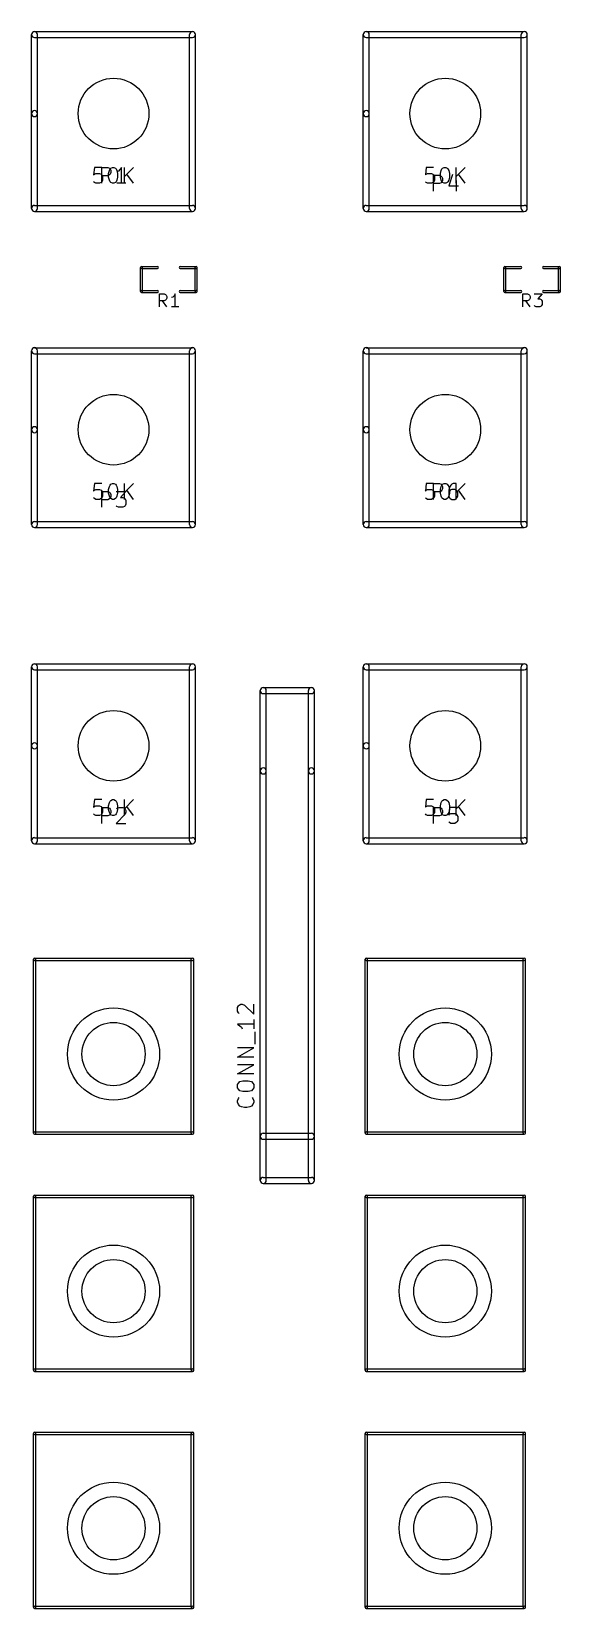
# Model space of a CAD drawing. Extents: x 207.8 to 241.3, y -206.6 to -106.8.
import ezdxf

# ---------------------------------------------------------------- set-up
doc = ezdxf.new("R2010")
doc.units = 0
doc.header["$MEASUREMENT"] = 0
doc.layers.add('BLACK', color=250, linetype='CONTINUOUS')

msp = doc.modelspace()

# ---------------------------------------------------------------- linework, layer by layer
at = {"layer": 'BLACK'}
for p, q in [((207.81, -112), (207.81, -107)), ((208, -106.81), (218, -106.81)), ((208, -107.191), (218, -107.191)), ((208.191, -112), (208.191, -107)), ((217.81, -118), (217.81, -107)), ((218.191, -118), (218.191, -107)), ((228.81, -112), (228.81, -107)), ((229, -106.81), (239, -106.81)), ((229, -107.191), (239, -107.191)), ((229.191, -112), (229.191, -107)), ((238.81, -118), (238.81, -107)), ((239.191, -118), (239.191, -107)), ((207.81, -118), (207.81, -112)), ((208.191, -118), (208.191, -112)), ((228.81, -118), (228.81, -112)), ((229.191, -118), (229.191, -112)), ((211.786, -115.405), (211.738, -115.881)), ((212.262, -115.405), (211.786, -115.405)), ((212.262, -116.405), (212.262, -115.405)), ((212.262, -115.405), (212.643, -115.405)), ((212.643, -115.405), (212.738, -115.452)), ((212.69, -115.786), (212.738, -115.595)), ((212.738, -115.452), (212.786, -115.5)), ((212.738, -115.595), (212.786, -115.5)), ((212.786, -115.5), (212.833, -115.452)), ((212.786, -115.5), (212.833, -115.595)), ((212.833, -115.452), (212.929, -115.405)), ((212.833, -115.595), (212.833, -115.738)), ((212.929, -115.405), (213.024, -115.405)), ((213.024, -115.405), (213.119, -115.452)), ((213.119, -115.452), (213.167, -115.5)), ((213.167, -115.5), (213.214, -115.595)), ((213.214, -115.595), (213.262, -115.786)), ((213.31, -115.643), (213.214, -115.69)), ((213.405, -115.548), (213.31, -115.643)), ((213.5, -115.405), (213.405, -115.548)), ((213.5, -116.405), (213.5, -115.405)), ((213.69, -116.405), (213.69, -115.405)), ((214.262, -115.405), (213.69, -115.976)), ((232.786, -115.405), (232.738, -115.881)), ((233.262, -115.405), (232.786, -115.405)), ((233.69, -115.786), (233.738, -115.595)), ((233.738, -115.595), (233.786, -115.5)), ((233.786, -115.5), (233.833, -115.452)), ((233.833, -115.452), (233.929, -115.405)), ((233.929, -115.405), (234.024, -115.405)), ((234.024, -115.405), (234.119, -115.452)), ((234.119, -115.452), (234.167, -115.5)), ((234.167, -115.5), (234.214, -115.595)), ((234.214, -115.595), (234.262, -115.786)), ((234.69, -116.405), (234.69, -115.405)), ((235.262, -115.405), (234.69, -115.976)), ((211.738, -115.881), (211.786, -115.833)), ((211.786, -116.357), (211.738, -116.31)), ((211.786, -115.833), (211.881, -115.786)), ((211.881, -116.405), (211.786, -116.357)), ((211.881, -115.786), (212.119, -115.786)), ((212.119, -116.405), (211.881, -116.405)), ((212.119, -115.786), (212.214, -115.833)), ((212.214, -116.357), (212.119, -116.405)), ((212.214, -115.833), (212.262, -115.881)), ((212.262, -116.31), (212.214, -116.357)), ((212.262, -115.881), (212.31, -115.976)), ((212.643, -115.929), (212.262, -115.929)), ((212.31, -116.214), (212.262, -116.31)), ((212.31, -115.976), (212.31, -116.214)), ((212.738, -115.881), (212.643, -115.929)), ((212.69, -116.024), (212.69, -115.786)), ((212.738, -116.214), (212.69, -116.024)), ((212.786, -115.833), (212.738, -115.881)), ((212.786, -116.31), (212.738, -116.214)), ((212.833, -115.738), (212.786, -115.833)), ((212.833, -116.357), (212.786, -116.31)), ((212.929, -116.405), (212.833, -116.357)), ((213.024, -116.405), (212.929, -116.405)), ((213.119, -116.357), (213.024, -116.405)), ((213.167, -116.31), (213.119, -116.357)), ((213.214, -116.214), (213.167, -116.31)), ((213.262, -116.024), (213.214, -116.214)), ((213.786, -116.405), (213.214, -116.405)), ((213.262, -115.786), (213.262, -116.024)), ((214.262, -116.405), (213.833, -115.833)), ((232.738, -115.881), (232.786, -115.833)), ((232.786, -116.357), (232.738, -116.31)), ((232.786, -115.833), (232.881, -115.786)), ((232.881, -116.405), (232.786, -116.357)), ((232.881, -115.786), (233.119, -115.786)), ((233.119, -116.405), (232.881, -116.405)), ((233.119, -115.786), (233.214, -115.833)), ((233.214, -116.357), (233.119, -116.405)), ((233.214, -115.833), (233.262, -115.881)), ((233.262, -116.31), (233.214, -116.357)), ((233.262, -115.881), (233.31, -115.976)), ((233.262, -116.905), (233.262, -115.905)), ((233.262, -115.905), (233.643, -115.905)), ((233.31, -116.214), (233.262, -116.31)), ((233.643, -116.429), (233.262, -116.429)), ((233.31, -115.976), (233.31, -116.214)), ((233.643, -115.905), (233.738, -115.952)), ((233.738, -116.381), (233.643, -116.429)), ((233.69, -116.024), (233.69, -115.786)), ((233.738, -116.214), (233.69, -116.024)), ((233.738, -115.952), (233.786, -116)), ((233.786, -116.31), (233.738, -116.214)), ((233.786, -116.333), (233.738, -116.381)), ((233.786, -116), (233.833, -116.095)), ((233.833, -116.238), (233.786, -116.333)), ((233.833, -116.357), (233.786, -116.31)), ((233.833, -116.095), (233.833, -116.238)), ((233.929, -116.405), (233.833, -116.357)), ((234.024, -116.405), (233.929, -116.405)), ((234.119, -116.357), (234.024, -116.405)), ((234.167, -116.31), (234.119, -116.357)), ((234.214, -116.214), (234.167, -116.31)), ((234.452, -115.857), (234.214, -116.571)), ((234.262, -116.024), (234.214, -116.214)), ((234.214, -116.571), (234.833, -116.571)), ((234.262, -115.786), (234.262, -116.024)), ((234.69, -116.238), (234.69, -116.905)), ((235.262, -116.405), (234.833, -115.833)), ((208, -117.81), (218, -117.81)), ((208, -118.191), (218, -118.191)), ((229, -117.81), (239, -117.81)), ((229, -118.191), (239, -118.191)), ((214.773, -121.675), (215.789, -121.675)), ((217.211, -121.675), (218.227, -121.675)), ((237.773, -121.675), (238.789, -121.675)), ((240.211, -121.675), (241.227, -121.675)), ((214.709, -123.262), (214.709, -121.738)), ((214.773, -121.802), (215.789, -121.802)), ((214.836, -123.262), (214.836, -121.738)), ((217.211, -121.802), (218.227, -121.802)), ((218.164, -123.262), (218.164, -121.738)), ((218.291, -123.262), (218.291, -121.738)), ((237.709, -123.262), (237.709, -121.738)), ((237.773, -121.802), (238.789, -121.802)), ((237.836, -123.262), (237.836, -121.738)), ((240.211, -121.802), (241.227, -121.802)), ((241.164, -123.262), (241.164, -121.738)), ((241.291, -123.262), (241.291, -121.738)), ((214.773, -123.199), (215.789, -123.199)), ((214.773, -123.326), (215.789, -123.326)), ((215.9, -124.226), (215.9, -123.413)), ((215.9, -123.413), (216.21, -123.413)), ((216.21, -123.413), (216.287, -123.452)), ((216.287, -123.452), (216.326, -123.491)), ((216.326, -123.491), (216.365, -123.568)), ((216.365, -123.684), (216.326, -123.762)), ((216.365, -123.568), (216.365, -123.684)), ((216.752, -123.607), (216.674, -123.645)), ((216.829, -123.529), (216.752, -123.607)), ((216.906, -123.413), (216.829, -123.529)), ((216.906, -124.226), (216.906, -123.413)), ((217.211, -123.199), (218.227, -123.199)), ((217.211, -123.326), (218.227, -123.326)), ((237.773, -123.199), (238.789, -123.199)), ((237.773, -123.326), (238.789, -123.326)), ((238.9, -124.226), (238.9, -123.413)), ((238.9, -123.413), (239.21, -123.413)), ((239.21, -123.413), (239.287, -123.452)), ((239.287, -123.452), (239.326, -123.491)), ((239.326, -123.491), (239.365, -123.568)), ((239.365, -123.684), (239.326, -123.762)), ((239.365, -123.568), (239.365, -123.684)), ((239.635, -123.413), (240.139, -123.413)), ((240.139, -123.413), (239.868, -123.723)), ((240.211, -123.199), (241.227, -123.199)), ((240.211, -123.326), (241.227, -123.326)), ((216.21, -123.839), (215.9, -123.839)), ((216.365, -124.226), (216.094, -123.839)), ((216.287, -123.8), (216.21, -123.839)), ((216.326, -123.762), (216.287, -123.8)), ((217.139, -124.226), (216.674, -124.226)), ((239.21, -123.839), (238.9, -123.839)), ((239.365, -124.226), (239.094, -123.839)), ((239.287, -123.8), (239.21, -123.839)), ((239.326, -123.762), (239.287, -123.8)), ((239.674, -124.187), (239.635, -124.149)), ((239.752, -124.226), (239.674, -124.187)), ((239.984, -124.226), (239.752, -124.226)), ((239.868, -123.723), (239.984, -123.723)), ((239.984, -123.723), (240.061, -123.762)), ((240.061, -124.187), (239.984, -124.226)), ((240.061, -123.762), (240.1, -123.8)), ((240.1, -124.149), (240.061, -124.187)), ((240.1, -123.8), (240.139, -123.878)), ((240.139, -124.071), (240.1, -124.149)), ((240.139, -123.878), (240.139, -124.071)), ((207.81, -132), (207.81, -127)), ((208, -126.81), (218, -126.81)), ((208, -127.191), (218, -127.191)), ((208.191, -132), (208.191, -127)), ((217.81, -138), (217.81, -127)), ((218.191, -138), (218.191, -127)), ((228.81, -132), (228.81, -127)), ((229, -126.81), (239, -126.81)), ((229, -127.191), (239, -127.191)), ((229.191, -132), (229.191, -127)), ((238.81, -138), (238.81, -127)), ((239.191, -138), (239.191, -127)), ((207.81, -138), (207.81, -132)), ((208.191, -138), (208.191, -132)), ((228.81, -138), (228.81, -132)), ((229.191, -138), (229.191, -132)), ((211.786, -135.405), (211.738, -135.881)), ((212.262, -135.405), (211.786, -135.405)), ((212.69, -135.786), (212.738, -135.595)), ((212.738, -135.595), (212.786, -135.5)), ((212.786, -135.5), (212.833, -135.452)), ((212.833, -135.452), (212.929, -135.405)), ((212.929, -135.405), (213.024, -135.405)), ((213.024, -135.405), (213.119, -135.452)), ((213.119, -135.452), (213.167, -135.5)), ((213.167, -135.5), (213.214, -135.595)), ((213.214, -135.595), (213.262, -135.786)), ((213.69, -136.405), (213.69, -135.405)), ((214.262, -135.405), (213.69, -135.976)), ((232.786, -135.405), (232.738, -135.881)), ((233.262, -135.405), (232.786, -135.405)), ((233.262, -136.405), (233.262, -135.405)), ((233.262, -135.405), (233.643, -135.405)), ((233.643, -135.405), (233.738, -135.452)), ((233.69, -135.786), (233.738, -135.595)), ((233.738, -135.452), (233.786, -135.5)), ((233.738, -135.595), (233.786, -135.5)), ((233.786, -135.5), (233.833, -135.452)), ((233.786, -135.5), (233.833, -135.595)), ((233.833, -135.452), (233.929, -135.405)), ((233.833, -135.595), (233.833, -135.738)), ((233.929, -135.405), (234.024, -135.405)), ((234.024, -135.405), (234.119, -135.452)), ((234.119, -135.452), (234.167, -135.5)), ((234.167, -135.5), (234.214, -135.595)), ((234.214, -135.595), (234.262, -135.786)), ((234.262, -135.643), (234.214, -135.833)), ((234.357, -135.5), (234.262, -135.643)), ((234.405, -135.452), (234.357, -135.5)), ((234.5, -135.405), (234.405, -135.452)), ((234.69, -135.405), (234.5, -135.405)), ((234.69, -136.405), (234.69, -135.405)), ((235.262, -135.405), (234.69, -135.976)), ((211.738, -135.881), (211.786, -135.833)), ((211.786, -136.357), (211.738, -136.31)), ((211.786, -135.833), (211.881, -135.786)), ((211.881, -136.405), (211.786, -136.357)), ((211.881, -135.786), (212.119, -135.786)), ((212.119, -136.405), (211.881, -136.405)), ((212.119, -135.786), (212.214, -135.833)), ((212.214, -136.357), (212.119, -136.405)), ((212.214, -135.833), (212.262, -135.881)), ((212.262, -136.31), (212.214, -136.357)), ((212.262, -135.881), (212.31, -135.976)), ((212.262, -136.905), (212.262, -135.905)), ((212.262, -135.905), (212.643, -135.905)), ((212.31, -136.214), (212.262, -136.31)), ((212.643, -136.429), (212.262, -136.429)), ((212.31, -135.976), (212.31, -136.214)), ((212.643, -135.905), (212.738, -135.952)), ((212.738, -136.381), (212.643, -136.429)), ((212.69, -136.024), (212.69, -135.786)), ((212.738, -136.214), (212.69, -136.024)), ((212.738, -135.952), (212.786, -136)), ((212.786, -136.31), (212.738, -136.214)), ((212.786, -136.333), (212.738, -136.381)), ((212.786, -136), (212.833, -136.095)), ((212.833, -136.238), (212.786, -136.333)), ((212.833, -136.357), (212.786, -136.31)), ((212.833, -136.095), (212.833, -136.238)), ((212.929, -136.405), (212.833, -136.357)), ((213.024, -136.405), (212.929, -136.405)), ((213.119, -136.357), (213.024, -136.405)), ((213.167, -136.31), (213.119, -136.357)), ((213.167, -135.905), (213.786, -135.905)), ((213.214, -136.214), (213.167, -136.31)), ((213.262, -136.024), (213.214, -136.214)), ((213.262, -135.786), (213.262, -136.024)), ((213.786, -135.905), (213.452, -136.286)), ((213.452, -136.286), (213.595, -136.286)), ((213.595, -136.286), (213.69, -136.333)), ((213.69, -136.333), (213.738, -136.381)), ((213.738, -136.381), (213.786, -136.476)), ((213.786, -136.476), (213.786, -136.714)), ((214.262, -136.405), (213.833, -135.833)), ((232.738, -135.881), (232.786, -135.833)), ((232.786, -136.357), (232.738, -136.31)), ((232.786, -135.833), (232.881, -135.786)), ((232.881, -136.405), (232.786, -136.357)), ((232.881, -135.786), (233.119, -135.786)), ((233.119, -136.405), (232.881, -136.405)), ((233.119, -135.786), (233.214, -135.833)), ((233.214, -136.357), (233.119, -136.405)), ((233.214, -135.833), (233.262, -135.881)), ((233.262, -136.31), (233.214, -136.357)), ((233.262, -135.881), (233.31, -135.976)), ((233.643, -135.929), (233.262, -135.929)), ((233.31, -136.214), (233.262, -136.31)), ((233.31, -135.976), (233.31, -136.214)), ((233.738, -135.881), (233.643, -135.929)), ((233.69, -136.024), (233.69, -135.786)), ((233.738, -136.214), (233.69, -136.024)), ((233.786, -135.833), (233.738, -135.881)), ((233.786, -136.31), (233.738, -136.214)), ((233.833, -135.738), (233.786, -135.833)), ((233.833, -136.357), (233.786, -136.31)), ((233.929, -136.405), (233.833, -136.357)), ((234.024, -136.405), (233.929, -136.405)), ((234.119, -136.357), (234.024, -136.405)), ((234.167, -136.31), (234.119, -136.357)), ((234.214, -136.214), (234.167, -136.31)), ((234.214, -135.833), (234.214, -136.214)), ((234.262, -135.881), (234.214, -135.976)), ((234.262, -136.024), (234.214, -136.214)), ((234.214, -136.214), (234.262, -136.31)), ((234.262, -135.786), (234.262, -136.024)), ((234.31, -135.833), (234.262, -135.881)), ((234.262, -136.31), (234.31, -136.357)), ((234.405, -135.786), (234.31, -135.833)), ((234.31, -136.357), (234.405, -136.405)), ((234.595, -135.786), (234.405, -135.786)), ((234.405, -136.405), (234.595, -136.405)), ((234.69, -135.833), (234.595, -135.786)), ((234.595, -136.405), (234.69, -136.357)), ((234.738, -135.881), (234.69, -135.833)), ((234.69, -136.357), (234.738, -136.31)), ((234.786, -135.976), (234.738, -135.881)), ((234.738, -136.31), (234.786, -136.214)), ((234.786, -136.214), (234.786, -135.976)), ((235.262, -136.405), (234.833, -135.833)), ((213.214, -136.857), (213.167, -136.81)), ((213.31, -136.905), (213.214, -136.857)), ((213.595, -136.905), (213.31, -136.905)), ((213.69, -136.857), (213.595, -136.905)), ((213.738, -136.81), (213.69, -136.857)), ((213.786, -136.714), (213.738, -136.81)), ((208, -137.81), (218, -137.81)), ((208, -138.191), (218, -138.191)), ((229, -137.81), (239, -137.81)), ((229, -138.191), (239, -138.191)), ((207.81, -152), (207.81, -147)), ((208, -146.81), (218, -146.81)), ((208, -147.191), (218, -147.191)), ((208.191, -152), (208.191, -147)), ((217.81, -158), (217.81, -147)), ((218.191, -158), (218.191, -147)), ((228.81, -152), (228.81, -147)), ((229, -146.81), (239, -146.81)), ((229, -147.191), (239, -147.191)), ((229.191, -152), (229.191, -147)), ((238.81, -158), (238.81, -147)), ((239.191, -158), (239.191, -147)), ((222.286, -153.586), (222.286, -148.506)), ((222.476, -148.316), (225.524, -148.316)), ((222.667, -153.586), (222.667, -148.506)), ((225.334, -153.586), (225.334, -148.506)), ((225.715, -153.586), (225.715, -148.506)), ((222.476, -148.697), (225.524, -148.697)), ((207.81, -158), (207.81, -152)), ((208.191, -158), (208.191, -152)), ((228.81, -158), (228.81, -152)), ((229.191, -158), (229.191, -152)), ((222.286, -179.494), (222.286, -153.586)), ((222.667, -179.494), (222.667, -153.586)), ((225.334, -179.494), (225.334, -153.586)), ((225.715, -179.494), (225.715, -153.586)), ((211.786, -155.405), (211.738, -155.881)), ((212.262, -155.405), (211.786, -155.405)), ((212.69, -155.786), (212.738, -155.595)), ((212.738, -155.595), (212.786, -155.5)), ((212.786, -155.5), (212.833, -155.452)), ((212.833, -155.452), (212.929, -155.405)), ((212.929, -155.405), (213.024, -155.405)), ((213.024, -155.405), (213.119, -155.452)), ((213.119, -155.452), (213.167, -155.5)), ((213.167, -155.5), (213.214, -155.595)), ((213.214, -155.595), (213.262, -155.786)), ((213.69, -156.405), (213.69, -155.405)), ((214.262, -155.405), (213.69, -155.976)), ((232.786, -155.405), (232.738, -155.881)), ((233.262, -155.405), (232.786, -155.405)), ((233.69, -155.786), (233.738, -155.595)), ((233.738, -155.595), (233.786, -155.5)), ((233.786, -155.5), (233.833, -155.452)), ((233.833, -155.452), (233.929, -155.405)), ((233.929, -155.405), (234.024, -155.405)), ((234.024, -155.405), (234.119, -155.452)), ((234.119, -155.452), (234.167, -155.5)), ((234.167, -155.5), (234.214, -155.595)), ((234.214, -155.595), (234.262, -155.786)), ((234.69, -156.405), (234.69, -155.405)), ((235.262, -155.405), (234.69, -155.976)), ((211.738, -155.881), (211.786, -155.833)), ((211.786, -156.357), (211.738, -156.31)), ((211.786, -155.833), (211.881, -155.786)), ((211.881, -156.405), (211.786, -156.357)), ((211.881, -155.786), (212.119, -155.786)), ((212.119, -156.405), (211.881, -156.405)), ((212.119, -155.786), (212.214, -155.833)), ((212.214, -156.357), (212.119, -156.405)), ((212.214, -155.833), (212.262, -155.881)), ((212.262, -156.31), (212.214, -156.357)), ((212.262, -155.881), (212.31, -155.976)), ((212.262, -156.905), (212.262, -155.905)), ((212.262, -155.905), (212.643, -155.905)), ((212.31, -156.214), (212.262, -156.31)), ((212.643, -156.429), (212.262, -156.429)), ((212.31, -155.976), (212.31, -156.214)), ((212.643, -155.905), (212.738, -155.952)), ((212.738, -156.381), (212.643, -156.429)), ((212.69, -156.024), (212.69, -155.786)), ((212.738, -156.214), (212.69, -156.024)), ((212.738, -155.952), (212.786, -156)), ((212.786, -156.31), (212.738, -156.214)), ((212.786, -156.333), (212.738, -156.381)), ((212.786, -156), (212.833, -156.095)), ((212.833, -156.238), (212.786, -156.333)), ((212.833, -156.357), (212.786, -156.31)), ((212.833, -156.095), (212.833, -156.238)), ((212.929, -156.405), (212.833, -156.357)), ((213.024, -156.405), (212.929, -156.405)), ((213.119, -156.357), (213.024, -156.405)), ((213.167, -156.31), (213.119, -156.357)), ((213.214, -156.214), (213.167, -156.31)), ((213.738, -156.333), (213.167, -156.905)), ((213.214, -156), (213.262, -155.952)), ((213.262, -156.024), (213.214, -156.214)), ((213.262, -155.786), (213.262, -156.024)), ((213.262, -155.952), (213.357, -155.905)), ((213.357, -155.905), (213.595, -155.905)), ((213.595, -155.905), (213.69, -155.952)), ((213.69, -155.952), (213.738, -156)), ((213.738, -156), (213.786, -156.095)), ((213.786, -156.19), (213.738, -156.333)), ((213.786, -156.095), (213.786, -156.19)), ((214.262, -156.405), (213.833, -155.833)), ((232.738, -155.881), (232.786, -155.833)), ((232.786, -156.357), (232.738, -156.31)), ((232.786, -155.833), (232.881, -155.786)), ((232.881, -156.405), (232.786, -156.357)), ((232.881, -155.786), (233.119, -155.786)), ((233.119, -156.405), (232.881, -156.405)), ((233.119, -155.786), (233.214, -155.833)), ((233.214, -156.357), (233.119, -156.405)), ((233.214, -155.833), (233.262, -155.881)), ((233.262, -156.31), (233.214, -156.357)), ((233.262, -155.881), (233.31, -155.976)), ((233.262, -156.905), (233.262, -155.905)), ((233.262, -155.905), (233.643, -155.905)), ((233.31, -156.214), (233.262, -156.31)), ((233.643, -156.429), (233.262, -156.429)), ((233.31, -155.976), (233.31, -156.214)), ((233.643, -155.905), (233.738, -155.952)), ((233.738, -156.381), (233.643, -156.429)), ((233.69, -156.024), (233.69, -155.786)), ((233.738, -156.214), (233.69, -156.024)), ((233.738, -155.952), (233.786, -156)), ((233.786, -156.31), (233.738, -156.214)), ((233.786, -156.333), (233.738, -156.381)), ((233.786, -156), (233.833, -156.095)), ((233.833, -156.238), (233.786, -156.333)), ((233.833, -156.357), (233.786, -156.31)), ((233.833, -156.095), (233.833, -156.238)), ((233.929, -156.405), (233.833, -156.357)), ((234.024, -156.405), (233.929, -156.405)), ((234.119, -156.357), (234.024, -156.405)), ((234.167, -156.31), (234.119, -156.357)), ((234.214, -156.214), (234.167, -156.31)), ((234.262, -155.905), (234.214, -156.381)), ((234.262, -156.024), (234.214, -156.214)), ((234.214, -156.381), (234.262, -156.333)), ((234.262, -155.786), (234.262, -156.024)), ((234.738, -155.905), (234.262, -155.905)), ((234.262, -156.333), (234.357, -156.286)), ((234.357, -156.286), (234.595, -156.286)), ((234.595, -156.286), (234.69, -156.333)), ((234.69, -156.333), (234.738, -156.381)), ((234.738, -156.381), (234.786, -156.476)), ((234.786, -156.476), (234.786, -156.714)), ((235.262, -156.405), (234.833, -155.833)), ((213.167, -156.905), (213.786, -156.905)), ((234.262, -156.857), (234.214, -156.81)), ((234.357, -156.905), (234.262, -156.857)), ((234.595, -156.905), (234.357, -156.905)), ((234.69, -156.857), (234.595, -156.905)), ((234.738, -156.81), (234.69, -156.857)), ((234.786, -156.714), (234.738, -156.81)), ((208, -157.81), (218, -157.81)), ((208, -158.191), (218, -158.191)), ((229, -157.81), (239, -157.81)), ((229, -158.191), (239, -158.191)), ((207.925, -176.5), (207.925, -165.5)), ((208, -165.425), (218, -165.425)), ((208, -165.575), (218, -165.575)), ((208.075, -176.5), (208.075, -165.5)), ((217.925, -176.5), (217.925, -165.5)), ((218.075, -176.5), (218.075, -165.5)), ((228.925, -176.5), (228.925, -165.5)), ((229, -165.425), (239, -165.425)), ((229, -165.575), (239, -165.575)), ((229.075, -176.5), (229.075, -165.5)), ((238.925, -176.5), (238.925, -165.5)), ((239.075, -176.5), (239.075, -165.5)), ((220.855, -168.548), (220.904, -168.451)), ((220.855, -168.79), (220.855, -168.548)), ((220.904, -168.451), (220.952, -168.403)), ((220.952, -168.403), (221.049, -168.354)), ((221.049, -168.354), (221.146, -168.354)), ((221.146, -168.354), (221.291, -168.403)), ((221.291, -168.403), (221.871, -168.983)), ((221.871, -168.983), (221.871, -168.354)), ((220.904, -168.886), (220.855, -168.79)), ((220.952, -168.935), (220.904, -168.886)), ((221.871, -169.322), (221.871, -169.902)), ((221.871, -169.612), (220.855, -169.612)), ((220.855, -169.612), (221, -169.709)), ((221, -169.709), (221.097, -169.806)), ((221.097, -169.806), (221.146, -169.902)), ((221.968, -170.87), (221.968, -170.096)), ((220.855, -171.693), (221.871, -171.112)), ((221.871, -171.112), (220.855, -171.112)), ((221.871, -171.693), (220.855, -171.693)), ((220.855, -172.757), (221.871, -172.176)), ((221.871, -172.176), (220.855, -172.176)), ((221.871, -172.757), (220.855, -172.757)), ((220.855, -173.434), (220.904, -173.338)), ((220.855, -173.628), (220.855, -173.434)), ((220.904, -173.338), (221, -173.241)), ((221, -173.241), (221.194, -173.192)), ((221.194, -173.192), (221.533, -173.192)), ((221.533, -173.192), (221.726, -173.241)), ((221.726, -173.241), (221.823, -173.338)), ((221.823, -173.338), (221.871, -173.434)), ((221.871, -173.434), (221.871, -173.628)), ((220.904, -173.725), (220.855, -173.628)), ((220.855, -174.45), (220.904, -174.305)), ((220.855, -174.547), (220.855, -174.45)), ((220.904, -174.692), (220.855, -174.547)), ((221, -173.821), (220.904, -173.725)), ((220.904, -174.305), (220.952, -174.257)), ((221.194, -173.87), (221, -173.821)), ((221.533, -173.87), (221.194, -173.87)), ((221.726, -173.821), (221.533, -173.87)), ((221.823, -173.725), (221.726, -173.821)), ((221.774, -174.257), (221.823, -174.305)), ((221.871, -173.628), (221.823, -173.725)), ((221.823, -174.305), (221.871, -174.45)), ((221.871, -174.547), (221.823, -174.692)), ((221.871, -174.45), (221.871, -174.547)), ((221, -174.789), (220.904, -174.692)), ((221.097, -174.837), (221, -174.789)), ((221.291, -174.886), (221.097, -174.837)), ((221.436, -174.886), (221.291, -174.886)), ((221.629, -174.837), (221.436, -174.886)), ((221.726, -174.789), (221.629, -174.837)), ((221.823, -174.692), (221.726, -174.789)), ((208, -176.425), (218, -176.425)), ((208, -176.575), (218, -176.575)), ((222.476, -176.51), (225.524, -176.51)), ((229, -176.425), (239, -176.425)), ((229, -176.575), (239, -176.575)), ((222.476, -176.891), (225.524, -176.891)), ((222.476, -179.304), (225.524, -179.304)), ((207.925, -191.5), (207.925, -180.5)), ((208, -180.425), (218, -180.425)), ((208, -180.575), (218, -180.575)), ((208.075, -191.5), (208.075, -180.5)), ((217.925, -191.5), (217.925, -180.5)), ((218.075, -191.5), (218.075, -180.5)), ((222.476, -179.685), (225.524, -179.685)), ((228.925, -191.5), (228.925, -180.5)), ((229, -180.425), (239, -180.425)), ((229, -180.575), (239, -180.575)), ((229.075, -191.5), (229.075, -180.5)), ((238.925, -191.5), (238.925, -180.5)), ((239.075, -191.5), (239.075, -180.5)), ((208, -191.425), (218, -191.425)), ((229, -191.425), (239, -191.425)), ((208, -191.575), (218, -191.575)), ((229, -191.575), (239, -191.575)), ((207.925, -206.5), (207.925, -195.5)), ((208, -195.425), (218, -195.425)), ((208.075, -206.5), (208.075, -195.5)), ((217.925, -206.5), (217.925, -195.5)), ((218.075, -206.5), (218.075, -195.5)), ((228.925, -206.5), (228.925, -195.5)), ((229, -195.425), (239, -195.425)), ((229.075, -206.5), (229.075, -195.5)), ((238.925, -206.5), (238.925, -195.5)), ((239.075, -206.5), (239.075, -195.5)), ((208, -195.575), (218, -195.575)), ((229, -195.575), (239, -195.575)), ((208, -206.425), (218, -206.425)), ((229, -206.425), (239, -206.425)), ((208, -206.575), (218, -206.575)), ((229, -206.575), (239, -206.575))]:
    msp.add_line(p, q, dxfattribs=at)
for centre, radius in [((213, -112), 2.236), ((234, -112), 2.236), ((213, -132), 2.236), ((234, -132), 2.236), ((213, -152), 2.236), ((234, -152), 2.236), ((213, -171.5), 2.915), ((234, -171.5), 2.915), ((213, -171.5), 2), ((234, -171.5), 2), ((213, -186.5), 2.915), ((213, -186.5), 2), ((234, -186.5), 2.915), ((234, -186.5), 2), ((213, -201.5), 2.915), ((213, -201.5), 2), ((234, -201.5), 2.915), ((234, -201.5), 2)]:
    msp.add_circle(centre, radius, dxfattribs=at)
for centre, radius, start, end in [((208, -107), 0.191, 360, 540), ((208, -107), 0.191, 90, 270), ((218, -107), 0.191, 360, 540), ((218, -107), 0.191, 270, 450), ((229, -107), 0.191, 360, 540), ((229, -107), 0.191, 90, 270), ((239, -107), 0.191, 360, 540), ((239, -107), 0.191, 270, 450), ((208, -112), 0.191, 360, 540), ((208, -112), 0.191, 180, 360), ((229, -112), 0.191, 360, 540), ((229, -112), 0.191, 180, 360), ((208, -118), 0.191, 90, 270), ((208, -118), 0.191, 180, 360), ((218, -118), 0.191, 180, 360), ((218, -118), 0.191, 270, 450), ((229, -118), 0.191, 90, 270), ((229, -118), 0.191, 180, 360), ((239, -118), 0.191, 180, 360), ((239, -118), 0.191, 270, 450), ((214.773, -121.738), 0.0635, 360, 540), ((214.773, -121.738), 0.0635, 90, 270), ((215.789, -121.738), 0.0635, 270, 450), ((217.211, -121.738), 0.0635, 90, 270), ((218.227, -121.738), 0.0635, 360, 540), ((218.227, -121.738), 0.0635, 270, 450), ((237.773, -121.738), 0.0635, 360, 540), ((237.773, -121.738), 0.0635, 90, 270), ((238.789, -121.738), 0.0635, 270, 450), ((240.211, -121.738), 0.0635, 90, 270), ((241.227, -121.738), 0.0635, 360, 540), ((241.227, -121.738), 0.0635, 270, 450), ((214.773, -123.262), 0.0635, 90, 270), ((214.773, -123.262), 0.0635, 180, 360), ((215.789, -123.262), 0.0635, 270, 450), ((217.211, -123.262), 0.0635, 90, 270), ((218.227, -123.262), 0.0635, 180, 360), ((218.227, -123.262), 0.0635, 270, 450), ((237.773, -123.262), 0.0635, 90, 270), ((237.773, -123.262), 0.0635, 180, 360), ((238.789, -123.262), 0.0635, 270, 450), ((240.211, -123.262), 0.0635, 90, 270), ((241.227, -123.262), 0.0635, 180, 360), ((241.227, -123.262), 0.0635, 270, 450), ((208, -127), 0.191, 360, 540), ((208, -127), 0.191, 90, 270), ((218, -127), 0.191, 360, 540), ((218, -127), 0.191, 270, 450), ((229, -127), 0.191, 360, 540), ((229, -127), 0.191, 90, 270), ((239, -127), 0.191, 360, 540), ((239, -127), 0.191, 270, 450), ((208, -132), 0.191, 360, 540), ((208, -132), 0.191, 180, 360), ((229, -132), 0.191, 360, 540), ((229, -132), 0.191, 180, 360), ((208, -138), 0.191, 90, 270), ((208, -138), 0.191, 180, 360), ((218, -138), 0.191, 180, 360), ((218, -138), 0.191, 270, 450), ((229, -138), 0.191, 90, 270), ((229, -138), 0.191, 180, 360), ((239, -138), 0.191, 180, 360), ((239, -138), 0.191, 270, 450), ((208, -147), 0.191, 360, 540), ((208, -147), 0.191, 90, 270), ((218, -147), 0.191, 360, 540), ((218, -147), 0.191, 270, 450), ((229, -147), 0.191, 360, 540), ((229, -147), 0.191, 90, 270), ((239, -147), 0.191, 360, 540), ((239, -147), 0.191, 270, 450), ((222.476, -148.506), 0.191, 360, 540), ((222.476, -148.506), 0.191, 90, 270), ((225.524, -148.506), 0.191, 360, 540), ((225.524, -148.506), 0.191, 270, 450), ((208, -152), 0.191, 360, 540), ((208, -152), 0.191, 180, 360), ((229, -152), 0.191, 360, 540), ((229, -152), 0.191, 180, 360), ((222.476, -153.586), 0.191, 360, 540), ((222.476, -153.586), 0.191, 180, 360), ((225.524, -153.586), 0.191, 360, 540), ((225.524, -153.586), 0.191, 180, 360), ((208, -158), 0.191, 90, 270), ((208, -158), 0.191, 180, 360), ((218, -158), 0.191, 180, 360), ((218, -158), 0.191, 270, 450), ((229, -158), 0.191, 90, 270), ((229, -158), 0.191, 180, 360), ((239, -158), 0.191, 180, 360), ((239, -158), 0.191, 270, 450), ((208, -165.5), 0.075, 360, 540), ((208, -165.5), 0.075, 90, 270), ((218, -165.5), 0.075, 360, 540), ((218, -165.5), 0.075, 270, 450), ((229, -165.5), 0.075, 360, 540), ((229, -165.5), 0.075, 90, 270), ((239, -165.5), 0.075, 360, 540), ((239, -165.5), 0.075, 270, 450), ((208, -176.5), 0.075, 90, 270), ((208, -176.5), 0.075, 180, 360), ((218, -176.5), 0.075, 180, 360), ((218, -176.5), 0.075, 270, 450), ((222.476, -176.7), 0.191, 90, 270), ((225.524, -176.7), 0.191, 270, 450), ((229, -176.5), 0.075, 90, 270), ((229, -176.5), 0.075, 180, 360), ((239, -176.5), 0.075, 180, 360), ((239, -176.5), 0.075, 270, 450), ((222.476, -179.494), 0.191, 90, 270), ((222.476, -179.494), 0.191, 180, 360), ((225.524, -179.494), 0.191, 180, 360), ((225.524, -179.494), 0.191, 270, 450), ((208, -180.5), 0.075, 360, 540), ((208, -180.5), 0.075, 90, 270), ((218, -180.5), 0.075, 360, 540), ((218, -180.5), 0.075, 270, 450), ((229, -180.5), 0.075, 360, 540), ((229, -180.5), 0.075, 90, 270), ((239, -180.5), 0.075, 360, 540), ((239, -180.5), 0.075, 270, 450), ((208, -191.5), 0.075, 90, 270), ((208, -191.5), 0.075, 180, 360), ((218, -191.5), 0.075, 180, 360), ((218, -191.5), 0.075, 270, 450), ((229, -191.5), 0.075, 90, 270), ((229, -191.5), 0.075, 180, 360), ((239, -191.5), 0.075, 180, 360), ((239, -191.5), 0.075, 270, 450), ((208, -195.5), 0.075, 360, 540), ((208, -195.5), 0.075, 90, 270), ((218, -195.5), 0.075, 360, 540), ((218, -195.5), 0.075, 270, 450), ((229, -195.5), 0.075, 360, 540), ((229, -195.5), 0.075, 90, 270), ((239, -195.5), 0.075, 360, 540), ((239, -195.5), 0.075, 270, 450), ((208, -206.5), 0.075, 90, 270), ((208, -206.5), 0.075, 180, 360), ((218, -206.5), 0.075, 180, 360), ((218, -206.5), 0.075, 270, 450), ((229, -206.5), 0.075, 90, 270), ((229, -206.5), 0.075, 180, 360), ((239, -206.5), 0.075, 180, 360), ((239, -206.5), 0.075, 270, 450)]:
    msp.add_arc(centre, radius, start, end, dxfattribs=at)

doc.saveas('drawing.dxf')
